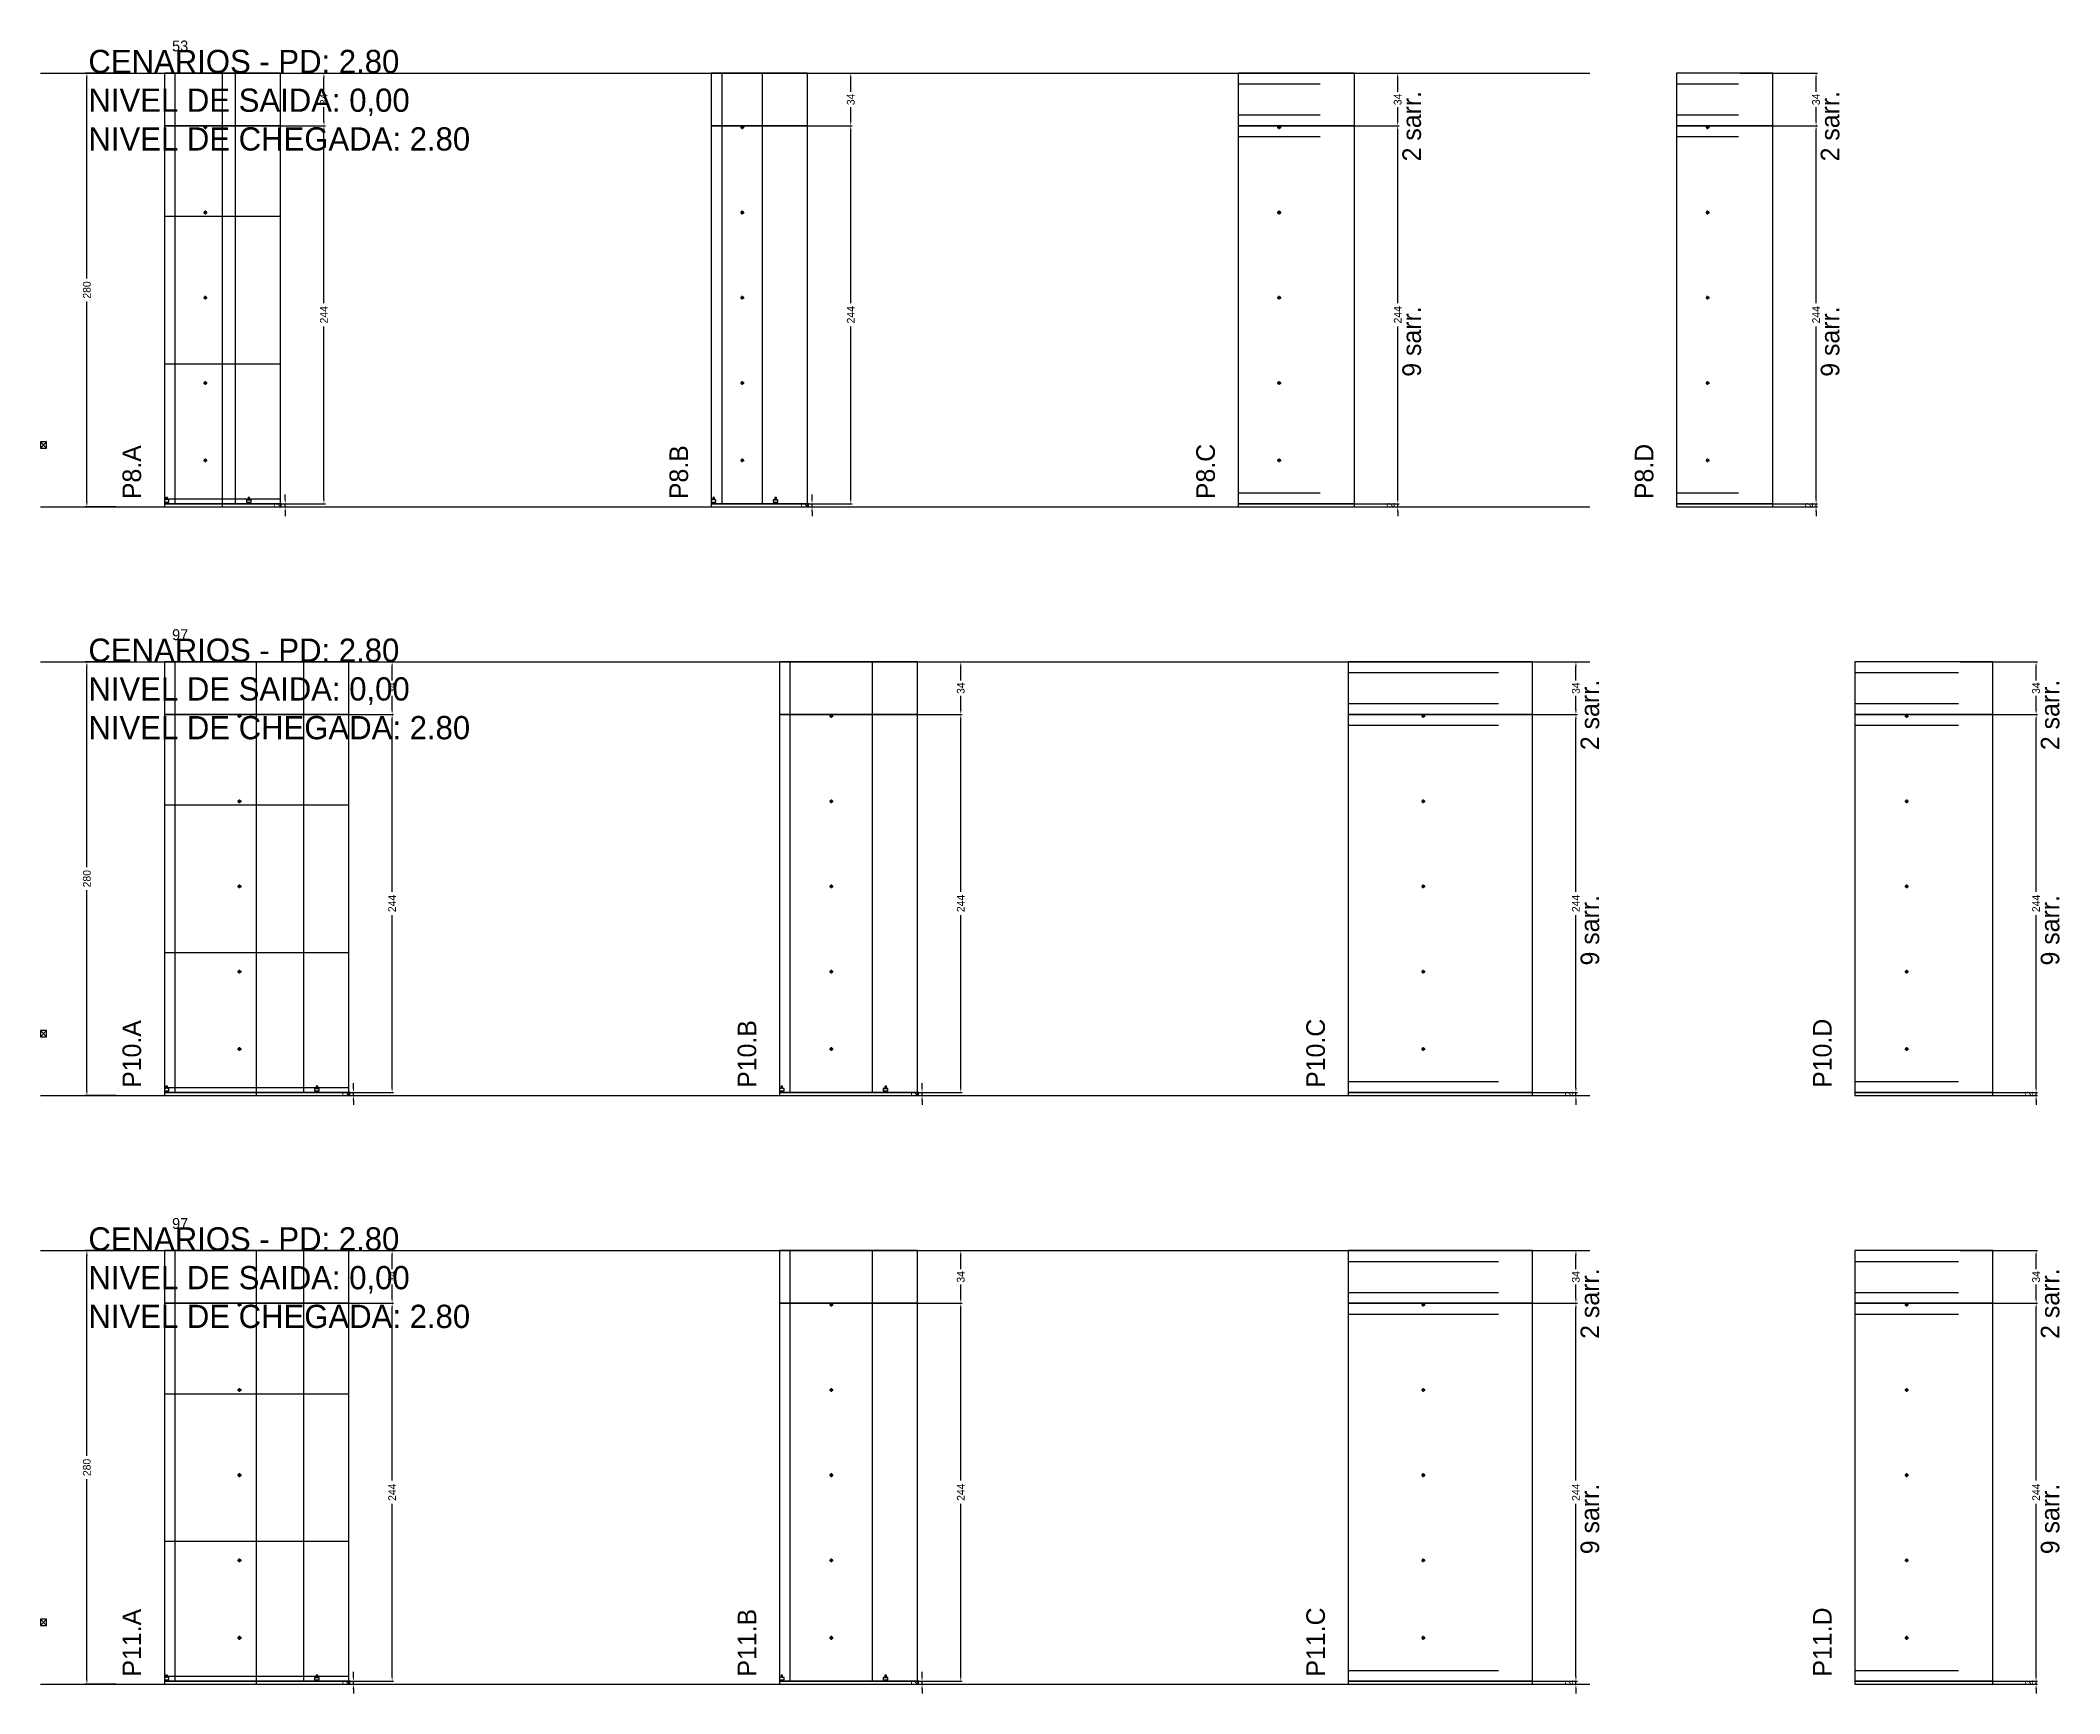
# Model space of a CAD drawing. Header units: centimetres. Extents: x -12000 to 4120, y -3806 to 2716.
# Drawn here: x -7000 to -5697, y -1526 to -459 of the extents above; entities that cross this region are included whole.
import ezdxf

# ---------------------------------------------------------------- set-up
doc = ezdxf.new("R2010")
doc.units = ezdxf.units.CM
doc.linetypes.add('DASHED', pattern=[2, -2])
for name, color, linetype in [('COTA', 241, 'Continuous'), ('COTAS FURACAO', 16, 'Continuous'), ('Madeira', 30, 'Continuous'), ('NOMENCLATURA', 7, 'Continuous'), ('Nível', 160, 'Continuous'), ('Painéis', 200, 'Continuous'), ('Perfil Metálico', 150, 'Continuous'), ('SARR_2.2x7', 40, 'Continuous'), ('SARRAFO DE PRESSAO', 200, 'Continuous'), ('texto', 7, 'Continuous')]:
    doc.layers.add(name, color=color, linetype=linetype)
doc.dimstyles.new('PAINEL-NOVA', dxfattribs={"dimtxt": 5, "dimasz": 3, "dimexe": 1, "dimexo": 1, "dimgap": 1, "dimtad": 1, "dimcen": 2.5, "dimazin": 3, "dimtfac": 1, "dimtmove": 0, "dimatfit": 3})

# ---------------------------------------------------------------- blocks, each defined once
blk = doc.blocks.new('_CLOSEDFILLED')
at = {"color": 0, "linetype": 'BYBLOCK'}
blk.add_solid([(-1, 0.16), (0, 0), (-1, -0.16)], dxfattribs=at)
blk = doc.blocks.new('*D27')
for p, q in [((-6951, -480), (-6971, -480)), ((-6970, -612.5), (-6970, -483)), ((-6970, -757), (-6970, -627.5)), ((-6951, -760), (-6971, -760))]:
    blk.add_line(p, q)
at = {"layer": 'Defpoints'}
for p in [(-6950, -480), (-6970, -760), (-6950, -760)]:
    blk.add_point(p, dxfattribs=at)
at = {"layer": 'COTA', "xscale": 3, "yscale": 3}
for p, rotation in [((-6970, -480), 90), ((-6970, -760), 270)]:
    blk.add_blockref('_CLOSEDFILLED', p, dxfattribs=dict(at, rotation=rotation))
at = {"layer": 'COTA', "insert": (-6970, -620), "char_height": 5, "attachment_point": 5, "rotation": 90}
blk.add_mtext('280', dxfattribs=at)
blk = doc.blocks.new('MULDURA')
at = {"layer": 'Paineis'}
for p, q in [((0, 0), (4, 4)), ((4, 0), (0, 4))]:
    blk.add_line(p, q, dxfattribs=at)
blk.add_lwpolyline([(0, 0), (4, 0), (4, 4), (0, 4)], close=True, dxfattribs=at)
blk = doc.blocks.new('*D29')
for p, q in [((-6866, -514), (-6816, -514)), ((-6817, -628.5), (-6817, -517)), ((-6817, -755), (-6817, -643.5)), ((-6866, -758), (-6816, -758))]:
    blk.add_line(p, q)
at = {"layer": 'Defpoints'}
for p in [(-6867, -514), (-6867, -758), (-6817, -758)]:
    blk.add_point(p, dxfattribs=at)
at = {"layer": 'COTA', "xscale": 3, "yscale": 3}
for p, rotation in [((-6817, -514), 90), ((-6817, -758), 270)]:
    blk.add_blockref('_CLOSEDFILLED', p, dxfattribs=dict(at, rotation=rotation))
at = {"layer": 'COTA', "insert": (-6817, -636), "char_height": 5, "attachment_point": 5, "rotation": 90}
blk.add_mtext('244', dxfattribs=at)
blk = doc.blocks.new('*D30')
for p, q in [((-6866, -480), (-6816, -480)), ((-6817, -492), (-6817, -483)), ((-6817, -511), (-6817, -502)), ((-6866, -514), (-6816, -514))]:
    blk.add_line(p, q)
at = {"layer": 'Defpoints'}
for p in [(-6867, -480), (-6867, -514), (-6817, -514)]:
    blk.add_point(p, dxfattribs=at)
at = {"layer": 'COTA', "xscale": 3, "yscale": 3}
for p, rotation in [((-6817, -480), 90), ((-6817, -514), 270)]:
    blk.add_blockref('_CLOSEDFILLED', p, dxfattribs=dict(at, rotation=rotation))
at = {"layer": 'COTA', "insert": (-6817, -497), "char_height": 5, "attachment_point": 5, "rotation": 90}
blk.add_mtext('34', dxfattribs=at)
blk = doc.blocks.new('SLIPTEE')
at = {"layer": 'Paineis'}
blk.add_lwpolyline([(0, 0), (3, 0), (3, 1.5), (2, 1.5), (2, 3), (1, 3), (1, 1.5), (0, 1.5)], close=True, dxfattribs=at)
blk = doc.blocks.new('SLIPTDD')
at = {"layer": 'Paineis'}
blk.add_line((0, 1.5), (3, 1.5), dxfattribs=at)
blk.add_lwpolyline([(0, 0), (3, 0), (3, 1.5), (2, 1.5), (2, 3), (1, 3), (1, 1.5), (0, 1.5)], close=True, dxfattribs=at)
blk = doc.blocks.new('furacao')
at = {"layer": 'COTAS FURACAO'}
for p, q in [((-1.2, 0), (1.2, 0)), ((0, -1.2), (0, 1.2))]:
    blk.add_line(p, q, dxfattribs=at)
blk.add_circle((0, 0), 0.8, dxfattribs=at)
blk = doc.blocks.new('*D32')
for p, q in [((-6526, -514), (-6476, -514)), ((-6477, -628.5), (-6477, -517)), ((-6477, -755), (-6477, -643.5)), ((-6526, -758), (-6476, -758))]:
    blk.add_line(p, q)
at = {"layer": 'Defpoints'}
for p in [(-6527, -514), (-6527, -758), (-6477, -758)]:
    blk.add_point(p, dxfattribs=at)
at = {"layer": 'COTA', "xscale": 3, "yscale": 3}
for p, rotation in [((-6477, -514), 90), ((-6477, -758), 270)]:
    blk.add_blockref('_CLOSEDFILLED', p, dxfattribs=dict(at, rotation=rotation))
at = {"layer": 'COTA', "insert": (-6477, -636), "char_height": 5, "attachment_point": 5, "rotation": 90}
blk.add_mtext('244', dxfattribs=at)
blk = doc.blocks.new('*D33')
for p, q in [((-6526, -480), (-6476, -480)), ((-6477, -492), (-6477, -483)), ((-6477, -511), (-6477, -502)), ((-6526, -514), (-6476, -514))]:
    blk.add_line(p, q)
at = {"layer": 'Defpoints'}
for p in [(-6527, -480), (-6527, -514), (-6477, -514)]:
    blk.add_point(p, dxfattribs=at)
at = {"layer": 'COTA', "xscale": 3, "yscale": 3}
for p, rotation in [((-6477, -480), 90), ((-6477, -514), 270)]:
    blk.add_blockref('_CLOSEDFILLED', p, dxfattribs=dict(at, rotation=rotation))
at = {"layer": 'COTA', "insert": (-6477, -497), "char_height": 5, "attachment_point": 5, "rotation": 90}
blk.add_mtext('34', dxfattribs=at)
blk = doc.blocks.new('*D35')
for p, q in [((-6173, -514), (-6123, -514)), ((-6124, -628.5), (-6124, -517)), ((-6124, -755), (-6124, -643.5)), ((-6173, -758), (-6123, -758))]:
    blk.add_line(p, q)
at = {"layer": 'Defpoints'}
for p in [(-6174, -514), (-6174, -758), (-6124, -758)]:
    blk.add_point(p, dxfattribs=at)
at = {"layer": 'COTA', "xscale": 3, "yscale": 3}
for p, rotation in [((-6124, -514), 90), ((-6124, -758), 270)]:
    blk.add_blockref('_CLOSEDFILLED', p, dxfattribs=dict(at, rotation=rotation))
at = {"layer": 'COTA', "insert": (-6124, -636), "char_height": 5, "attachment_point": 5, "rotation": 90}
blk.add_mtext('244', dxfattribs=at)
blk = doc.blocks.new('*D36')
for p, q in [((-6173, -480), (-6123, -480)), ((-6124, -492), (-6124, -483)), ((-6124, -511), (-6124, -502)), ((-6173, -514), (-6123, -514))]:
    blk.add_line(p, q)
at = {"layer": 'Defpoints'}
for p in [(-6174, -480), (-6174, -514), (-6124, -514)]:
    blk.add_point(p, dxfattribs=at)
at = {"layer": 'COTA', "xscale": 3, "yscale": 3}
for p, rotation in [((-6124, -480), 90), ((-6124, -514), 270)]:
    blk.add_blockref('_CLOSEDFILLED', p, dxfattribs=dict(at, rotation=rotation))
at = {"layer": 'COTA', "insert": (-6124, -497), "char_height": 5, "attachment_point": 5, "rotation": 90}
blk.add_mtext('34', dxfattribs=at)
blk = doc.blocks.new('*D38')
for p, q in [((-5903, -514), (-5853, -514)), ((-5854, -628.5), (-5854, -517)), ((-5854, -755), (-5854, -643.5)), ((-5903, -758), (-5853, -758))]:
    blk.add_line(p, q)
at = {"layer": 'Defpoints'}
for p in [(-5904, -514), (-5904, -758), (-5854, -758)]:
    blk.add_point(p, dxfattribs=at)
at = {"layer": 'COTA', "xscale": 3, "yscale": 3}
for p, rotation in [((-5854, -514), 90), ((-5854, -758), 270)]:
    blk.add_blockref('_CLOSEDFILLED', p, dxfattribs=dict(at, rotation=rotation))
at = {"layer": 'COTA', "insert": (-5854, -636), "char_height": 5, "attachment_point": 5, "rotation": 90}
blk.add_mtext('244', dxfattribs=at)
blk = doc.blocks.new('*D39')
for p, q in [((-5903, -480), (-5853, -480)), ((-5854, -492), (-5854, -483)), ((-5854, -511), (-5854, -502)), ((-5903, -514), (-5853, -514))]:
    blk.add_line(p, q)
at = {"layer": 'Defpoints'}
for p in [(-5904, -480), (-5904, -514), (-5854, -514)]:
    blk.add_point(p, dxfattribs=at)
at = {"layer": 'COTA', "xscale": 3, "yscale": 3}
for p, rotation in [((-5854, -480), 90), ((-5854, -514), 270)]:
    blk.add_blockref('_CLOSEDFILLED', p, dxfattribs=dict(at, rotation=rotation))
at = {"layer": 'COTA', "insert": (-5854, -497), "char_height": 5, "attachment_point": 5, "rotation": 90}
blk.add_mtext('34', dxfattribs=at)
blk = doc.blocks.new('*D53')
for p, q in [((-6951, -860), (-6971, -860)), ((-6970, -992.5), (-6970, -863)), ((-6970, -1137), (-6970, -1007.5)), ((-6951, -1140), (-6971, -1140))]:
    blk.add_line(p, q)
at = {"layer": 'Defpoints'}
for p in [(-6950, -860), (-6970, -1140), (-6950, -1140)]:
    blk.add_point(p, dxfattribs=at)
at = {"layer": 'COTA', "xscale": 3, "yscale": 3}
for p, rotation in [((-6970, -860), 90), ((-6970, -1140), 270)]:
    blk.add_blockref('_CLOSEDFILLED', p, dxfattribs=dict(at, rotation=rotation))
at = {"layer": 'COTA', "insert": (-6970, -1000), "char_height": 5, "attachment_point": 5, "rotation": 90}
blk.add_mtext('280', dxfattribs=at)
blk = doc.blocks.new('*D55')
for p, q in [((-6822, -894), (-6772, -894)), ((-6773, -1008.5), (-6773, -897)), ((-6773, -1135), (-6773, -1023.5)), ((-6822, -1138), (-6772, -1138))]:
    blk.add_line(p, q)
at = {"layer": 'Defpoints'}
for p in [(-6823, -894), (-6823, -1138), (-6773, -1138)]:
    blk.add_point(p, dxfattribs=at)
at = {"layer": 'COTA', "xscale": 3, "yscale": 3}
for p, rotation in [((-6773, -894), 90), ((-6773, -1138), 270)]:
    blk.add_blockref('_CLOSEDFILLED', p, dxfattribs=dict(at, rotation=rotation))
at = {"layer": 'COTA', "insert": (-6773, -1016), "char_height": 5, "attachment_point": 5, "rotation": 90}
blk.add_mtext('244', dxfattribs=at)
blk = doc.blocks.new('*D56')
for p, q in [((-6822, -860), (-6772, -860)), ((-6773, -872), (-6773, -863)), ((-6773, -891), (-6773, -882)), ((-6822, -894), (-6772, -894))]:
    blk.add_line(p, q)
at = {"layer": 'Defpoints'}
for p in [(-6823, -860), (-6823, -894), (-6773, -894)]:
    blk.add_point(p, dxfattribs=at)
at = {"layer": 'COTA', "xscale": 3, "yscale": 3}
for p, rotation in [((-6773, -860), 90), ((-6773, -894), 270)]:
    blk.add_blockref('_CLOSEDFILLED', p, dxfattribs=dict(at, rotation=rotation))
at = {"layer": 'COTA', "insert": (-6773, -877), "char_height": 5, "attachment_point": 5, "rotation": 90}
blk.add_mtext('34', dxfattribs=at)
blk = doc.blocks.new('*D58')
for p, q in [((-6455, -894), (-6405, -894)), ((-6406, -1008.5), (-6406, -897)), ((-6406, -1135), (-6406, -1023.5)), ((-6455, -1138), (-6405, -1138))]:
    blk.add_line(p, q)
at = {"layer": 'Defpoints'}
for p in [(-6456, -894), (-6456, -1138), (-6406, -1138)]:
    blk.add_point(p, dxfattribs=at)
at = {"layer": 'COTA', "xscale": 3, "yscale": 3}
for p, rotation in [((-6406, -894), 90), ((-6406, -1138), 270)]:
    blk.add_blockref('_CLOSEDFILLED', p, dxfattribs=dict(at, rotation=rotation))
at = {"layer": 'COTA', "insert": (-6406, -1016), "char_height": 5, "attachment_point": 5, "rotation": 90}
blk.add_mtext('244', dxfattribs=at)
blk = doc.blocks.new('*D59')
for p, q in [((-6455, -860), (-6405, -860)), ((-6406, -872), (-6406, -863)), ((-6406, -891), (-6406, -882)), ((-6455, -894), (-6405, -894))]:
    blk.add_line(p, q)
at = {"layer": 'Defpoints'}
for p in [(-6456, -860), (-6456, -894), (-6406, -894)]:
    blk.add_point(p, dxfattribs=at)
at = {"layer": 'COTA', "xscale": 3, "yscale": 3}
for p, rotation in [((-6406, -860), 90), ((-6406, -894), 270)]:
    blk.add_blockref('_CLOSEDFILLED', p, dxfattribs=dict(at, rotation=rotation))
at = {"layer": 'COTA', "insert": (-6406, -877), "char_height": 5, "attachment_point": 5, "rotation": 90}
blk.add_mtext('34', dxfattribs=at)
blk = doc.blocks.new('*D61')
for p, q in [((-6058, -894), (-6008, -894)), ((-6009, -1008.5), (-6009, -897)), ((-6009, -1135), (-6009, -1023.5)), ((-6058, -1138), (-6008, -1138))]:
    blk.add_line(p, q)
at = {"layer": 'Defpoints'}
for p in [(-6059, -894), (-6059, -1138), (-6009, -1138)]:
    blk.add_point(p, dxfattribs=at)
at = {"layer": 'COTA', "xscale": 3, "yscale": 3}
for p, rotation in [((-6009, -894), 90), ((-6009, -1138), 270)]:
    blk.add_blockref('_CLOSEDFILLED', p, dxfattribs=dict(at, rotation=rotation))
at = {"layer": 'COTA', "insert": (-6009, -1016), "char_height": 5, "attachment_point": 5, "rotation": 90}
blk.add_mtext('244', dxfattribs=at)
blk = doc.blocks.new('*D62')
for p, q in [((-6058, -860), (-6008, -860)), ((-6009, -872), (-6009, -863)), ((-6009, -891), (-6009, -882)), ((-6058, -894), (-6008, -894))]:
    blk.add_line(p, q)
at = {"layer": 'Defpoints'}
for p in [(-6059, -860), (-6059, -894), (-6009, -894)]:
    blk.add_point(p, dxfattribs=at)
at = {"layer": 'COTA', "xscale": 3, "yscale": 3}
for p, rotation in [((-6009, -860), 90), ((-6009, -894), 270)]:
    blk.add_blockref('_CLOSEDFILLED', p, dxfattribs=dict(at, rotation=rotation))
at = {"layer": 'COTA', "insert": (-6009, -877), "char_height": 5, "attachment_point": 5, "rotation": 90}
blk.add_mtext('34', dxfattribs=at)
blk = doc.blocks.new('*D64')
for p, q in [((-5761, -894), (-5711, -894)), ((-5712, -1008.5), (-5712, -897)), ((-5712, -1135), (-5712, -1023.5)), ((-5761, -1138), (-5711, -1138))]:
    blk.add_line(p, q)
at = {"layer": 'Defpoints'}
for p in [(-5762, -894), (-5762, -1138), (-5712, -1138)]:
    blk.add_point(p, dxfattribs=at)
at = {"layer": 'COTA', "xscale": 3, "yscale": 3}
for p, rotation in [((-5712, -894), 90), ((-5712, -1138), 270)]:
    blk.add_blockref('_CLOSEDFILLED', p, dxfattribs=dict(at, rotation=rotation))
at = {"layer": 'COTA', "insert": (-5712, -1016), "char_height": 5, "attachment_point": 5, "rotation": 90}
blk.add_mtext('244', dxfattribs=at)
blk = doc.blocks.new('*D65')
for p, q in [((-5761, -860), (-5711, -860)), ((-5712, -872), (-5712, -863)), ((-5712, -891), (-5712, -882)), ((-5761, -894), (-5711, -894))]:
    blk.add_line(p, q)
at = {"layer": 'Defpoints'}
for p in [(-5762, -860), (-5762, -894), (-5712, -894)]:
    blk.add_point(p, dxfattribs=at)
at = {"layer": 'COTA', "xscale": 3, "yscale": 3}
for p, rotation in [((-5712, -860), 90), ((-5712, -894), 270)]:
    blk.add_blockref('_CLOSEDFILLED', p, dxfattribs=dict(at, rotation=rotation))
at = {"layer": 'COTA', "insert": (-5712, -877), "char_height": 5, "attachment_point": 5, "rotation": 90}
blk.add_mtext('34', dxfattribs=at)
blk = doc.blocks.new('*D79')
for p, q in [((-6951, -1240), (-6971, -1240)), ((-6970, -1372.5), (-6970, -1243)), ((-6970, -1517), (-6970, -1387.5)), ((-6951, -1520), (-6971, -1520))]:
    blk.add_line(p, q)
at = {"layer": 'Defpoints'}
for p in [(-6950, -1240), (-6970, -1520), (-6950, -1520)]:
    blk.add_point(p, dxfattribs=at)
at = {"layer": 'COTA', "xscale": 3, "yscale": 3}
for p, rotation in [((-6970, -1240), 90), ((-6970, -1520), 270)]:
    blk.add_blockref('_CLOSEDFILLED', p, dxfattribs=dict(at, rotation=rotation))
at = {"layer": 'COTA', "insert": (-6970, -1380), "char_height": 5, "attachment_point": 5, "rotation": 90}
blk.add_mtext('280', dxfattribs=at)
blk = doc.blocks.new('*D81')
for p, q in [((-6822, -1274), (-6772, -1274)), ((-6773, -1388.5), (-6773, -1277)), ((-6773, -1515), (-6773, -1403.5)), ((-6822, -1518), (-6772, -1518))]:
    blk.add_line(p, q)
at = {"layer": 'Defpoints'}
for p in [(-6823, -1274), (-6823, -1518), (-6773, -1518)]:
    blk.add_point(p, dxfattribs=at)
at = {"layer": 'COTA', "xscale": 3, "yscale": 3}
for p, rotation in [((-6773, -1274), 90), ((-6773, -1518), 270)]:
    blk.add_blockref('_CLOSEDFILLED', p, dxfattribs=dict(at, rotation=rotation))
at = {"layer": 'COTA', "insert": (-6773, -1396), "char_height": 5, "attachment_point": 5, "rotation": 90}
blk.add_mtext('244', dxfattribs=at)
blk = doc.blocks.new('*D82')
for p, q in [((-6822, -1240), (-6772, -1240)), ((-6773, -1252), (-6773, -1243)), ((-6773, -1271), (-6773, -1262)), ((-6822, -1274), (-6772, -1274))]:
    blk.add_line(p, q)
at = {"layer": 'Defpoints'}
for p in [(-6823, -1240), (-6823, -1274), (-6773, -1274)]:
    blk.add_point(p, dxfattribs=at)
at = {"layer": 'COTA', "xscale": 3, "yscale": 3}
for p, rotation in [((-6773, -1240), 90), ((-6773, -1274), 270)]:
    blk.add_blockref('_CLOSEDFILLED', p, dxfattribs=dict(at, rotation=rotation))
at = {"layer": 'COTA', "insert": (-6773, -1257), "char_height": 5, "attachment_point": 5, "rotation": 90}
blk.add_mtext('34', dxfattribs=at)
blk = doc.blocks.new('*D84')
for p, q in [((-6455, -1274), (-6405, -1274)), ((-6406, -1388.5), (-6406, -1277)), ((-6406, -1515), (-6406, -1403.5)), ((-6455, -1518), (-6405, -1518))]:
    blk.add_line(p, q)
at = {"layer": 'Defpoints'}
for p in [(-6456, -1274), (-6456, -1518), (-6406, -1518)]:
    blk.add_point(p, dxfattribs=at)
at = {"layer": 'COTA', "xscale": 3, "yscale": 3}
for p, rotation in [((-6406, -1274), 90), ((-6406, -1518), 270)]:
    blk.add_blockref('_CLOSEDFILLED', p, dxfattribs=dict(at, rotation=rotation))
at = {"layer": 'COTA', "insert": (-6406, -1396), "char_height": 5, "attachment_point": 5, "rotation": 90}
blk.add_mtext('244', dxfattribs=at)
blk = doc.blocks.new('*D85')
for p, q in [((-6455, -1240), (-6405, -1240)), ((-6406, -1252), (-6406, -1243)), ((-6406, -1271), (-6406, -1262)), ((-6455, -1274), (-6405, -1274))]:
    blk.add_line(p, q)
at = {"layer": 'Defpoints'}
for p in [(-6456, -1240), (-6456, -1274), (-6406, -1274)]:
    blk.add_point(p, dxfattribs=at)
at = {"layer": 'COTA', "xscale": 3, "yscale": 3}
for p, rotation in [((-6406, -1240), 90), ((-6406, -1274), 270)]:
    blk.add_blockref('_CLOSEDFILLED', p, dxfattribs=dict(at, rotation=rotation))
at = {"layer": 'COTA', "insert": (-6406, -1257), "char_height": 5, "attachment_point": 5, "rotation": 90}
blk.add_mtext('34', dxfattribs=at)
blk = doc.blocks.new('*D87')
for p, q in [((-6058, -1274), (-6008, -1274)), ((-6009, -1388.5), (-6009, -1277)), ((-6009, -1515), (-6009, -1403.5)), ((-6058, -1518), (-6008, -1518))]:
    blk.add_line(p, q)
at = {"layer": 'Defpoints'}
for p in [(-6059, -1274), (-6059, -1518), (-6009, -1518)]:
    blk.add_point(p, dxfattribs=at)
at = {"layer": 'COTA', "xscale": 3, "yscale": 3}
for p, rotation in [((-6009, -1274), 90), ((-6009, -1518), 270)]:
    blk.add_blockref('_CLOSEDFILLED', p, dxfattribs=dict(at, rotation=rotation))
at = {"layer": 'COTA', "insert": (-6009, -1396), "char_height": 5, "attachment_point": 5, "rotation": 90}
blk.add_mtext('244', dxfattribs=at)
blk = doc.blocks.new('*D88')
for p, q in [((-6058, -1240), (-6008, -1240)), ((-6009, -1252), (-6009, -1243)), ((-6009, -1271), (-6009, -1262)), ((-6058, -1274), (-6008, -1274))]:
    blk.add_line(p, q)
at = {"layer": 'Defpoints'}
for p in [(-6059, -1240), (-6059, -1274), (-6009, -1274)]:
    blk.add_point(p, dxfattribs=at)
at = {"layer": 'COTA', "xscale": 3, "yscale": 3}
for p, rotation in [((-6009, -1240), 90), ((-6009, -1274), 270)]:
    blk.add_blockref('_CLOSEDFILLED', p, dxfattribs=dict(at, rotation=rotation))
at = {"layer": 'COTA', "insert": (-6009, -1257), "char_height": 5, "attachment_point": 5, "rotation": 90}
blk.add_mtext('34', dxfattribs=at)
blk = doc.blocks.new('*D90')
for p, q in [((-5761, -1274), (-5711, -1274)), ((-5712, -1388.5), (-5712, -1277)), ((-5712, -1515), (-5712, -1403.5)), ((-5761, -1518), (-5711, -1518))]:
    blk.add_line(p, q)
at = {"layer": 'Defpoints'}
for p in [(-5762, -1274), (-5762, -1518), (-5712, -1518)]:
    blk.add_point(p, dxfattribs=at)
at = {"layer": 'COTA', "xscale": 3, "yscale": 3}
for p, rotation in [((-5712, -1274), 90), ((-5712, -1518), 270)]:
    blk.add_blockref('_CLOSEDFILLED', p, dxfattribs=dict(at, rotation=rotation))
at = {"layer": 'COTA', "insert": (-5712, -1396), "char_height": 5, "attachment_point": 5, "rotation": 90}
blk.add_mtext('244', dxfattribs=at)
blk = doc.blocks.new('*D91')
for p, q in [((-5761, -1240), (-5711, -1240)), ((-5712, -1252), (-5712, -1243)), ((-5712, -1271), (-5712, -1262)), ((-5761, -1274), (-5711, -1274))]:
    blk.add_line(p, q)
at = {"layer": 'Defpoints'}
for p in [(-5762, -1240), (-5762, -1274), (-5712, -1274)]:
    blk.add_point(p, dxfattribs=at)
at = {"layer": 'COTA', "xscale": 3, "yscale": 3}
for p, rotation in [((-5712, -1240), 90), ((-5712, -1274), 270)]:
    blk.add_blockref('_CLOSEDFILLED', p, dxfattribs=dict(at, rotation=rotation))
at = {"layer": 'COTA', "insert": (-5712, -1257), "char_height": 5, "attachment_point": 5, "rotation": 90}
blk.add_mtext('34', dxfattribs=at)

msp = doc.modelspace()

# ---------------------------------------------------------------- linework, layer by layer
at = {"layer": 'Madeira'}
for points in [[(-6920, -572.4), (-6845, -572.4)], [(-6920, -667.6), (-6845, -667.6)], [(-6920, -952.4), (-6801, -952.4)], [(-6920, -1047.6), (-6801, -1047.6)], [(-6920, -1332.4), (-6801, -1332.4)], [(-6920, -1427.6), (-6801, -1427.6)]]:
    msp.add_lwpolyline(points, dxfattribs=at)
at = {"layer": 'Nível', "linetype": 'DASHED'}
for points in [[(-7000, -480), (-6000, -480)], [(-7000, -760), (-6000, -760)], [(-7000, -860), (-6000, -860)], [(-7000, -1140), (-6000, -1140)], [(-7000, -1240), (-6000, -1240)], [(-7000, -1520), (-6000, -1520)]]:
    msp.add_lwpolyline(points, dxfattribs=at)
at = {"layer": 'Painéis'}
for points in [[(-6920, -514), (-6845, -514), (-6845, -480), (-6920, -480)], [(-6920, -760), (-6845, -760), (-6845, -480), (-6920, -480)], [(-6567, -514), (-6505, -514), (-6505, -480), (-6567, -480)], [(-6227, -514), (-6152, -514), (-6152, -480), (-6227, -480)], [(-5944, -514), (-5882, -514), (-5882, -480), (-5944, -480)], [(-6920, -758), (-6845, -758), (-6845, -514), (-6920, -514)], [(-6567, -758), (-6505, -758), (-6505, -514), (-6567, -514)], [(-6227, -758), (-6152, -758), (-6152, -514), (-6227, -514)], [(-5944, -758), (-5882, -758), (-5882, -514), (-5944, -514)], [(-6920, -760), (-6845, -760), (-6845, -758), (-6920, -758)], [(-6567, -760), (-6505, -760), (-6505, -758), (-6567, -758)], [(-6227, -760), (-6152, -760), (-6152, -758), (-6227, -758)], [(-5944, -760), (-5882, -760), (-5882, -758), (-5944, -758)], [(-6920, -894), (-6801, -894), (-6801, -860), (-6920, -860)], [(-6920, -1140), (-6801, -1140), (-6801, -860), (-6920, -860)], [(-6523, -894), (-6434, -894), (-6434, -860), (-6523, -860)], [(-6156, -894), (-6037, -894), (-6037, -860), (-6156, -860)], [(-5829, -894), (-5740, -894), (-5740, -860), (-5829, -860)], [(-6920, -1138), (-6801, -1138), (-6801, -894), (-6920, -894)], [(-6523, -1138), (-6434, -1138), (-6434, -894), (-6523, -894)], [(-6156, -1138), (-6037, -1138), (-6037, -894), (-6156, -894)], [(-5829, -1138), (-5740, -1138), (-5740, -894), (-5829, -894)], [(-6920, -1140), (-6801, -1140), (-6801, -1138), (-6920, -1138)], [(-6523, -1140), (-6434, -1140), (-6434, -1138), (-6523, -1138)], [(-6156, -1140), (-6037, -1140), (-6037, -1138), (-6156, -1138)], [(-5829, -1140), (-5740, -1140), (-5740, -1138), (-5829, -1138)], [(-6920, -1274), (-6801, -1274), (-6801, -1240), (-6920, -1240)], [(-6920, -1520), (-6801, -1520), (-6801, -1240), (-6920, -1240)], [(-6523, -1274), (-6434, -1274), (-6434, -1240), (-6523, -1240)], [(-6156, -1274), (-6037, -1274), (-6037, -1240), (-6156, -1240)], [(-5829, -1274), (-5740, -1274), (-5740, -1240), (-5829, -1240)], [(-6920, -1518), (-6801, -1518), (-6801, -1274), (-6920, -1274)], [(-6523, -1518), (-6434, -1518), (-6434, -1274), (-6523, -1274)], [(-6156, -1518), (-6037, -1518), (-6037, -1274), (-6156, -1274)], [(-5829, -1518), (-5740, -1518), (-5740, -1274), (-5829, -1274)], [(-6920, -1520), (-6801, -1520), (-6801, -1518), (-6920, -1518)], [(-6523, -1520), (-6434, -1520), (-6434, -1518), (-6523, -1518)], [(-6156, -1520), (-6037, -1520), (-6037, -1518), (-6156, -1518)], [(-5829, -1520), (-5740, -1520), (-5740, -1518), (-5829, -1518)]]:
    msp.add_lwpolyline(points, close=True, dxfattribs=at)
at = {"layer": 'Perfil Metálico'}
for p, q in [((-6882.5, -760), (-6882.5, -480)), ((-6860.5, -1140), (-6860.5, -860)), ((-6860.5, -1520), (-6860.5, -1240))]:
    msp.add_line(p, q, dxfattribs=at)
at = {"layer": 'SARR_2.2x7'}
for points in [[(-6913, -514), (-6913, -480)], [(-6874, -514), (-6874, -480)], [(-6560, -514), (-6560, -480)], [(-6534, -514), (-6534, -480)], [(-6227, -487), (-6174, -487)], [(-5944, -487), (-5904, -487)], [(-6227, -507), (-6174, -507)], [(-5944, -507), (-5904, -507)], [(-6227, -521), (-6174, -521)], [(-5944, -521), (-5904, -521)], [(-6227, -751), (-6174, -751)], [(-5944, -751), (-5904, -751)], [(-6913, -894), (-6913, -860)], [(-6830, -894), (-6830, -860)], [(-6516, -894), (-6516, -860)], [(-6463, -894), (-6463, -860)], [(-6156, -867), (-6059, -867)], [(-5829, -867), (-5762, -867)], [(-6156, -887), (-6059, -887)], [(-5829, -887), (-5762, -887)], [(-6156, -901), (-6059, -901)], [(-5829, -901), (-5762, -901)], [(-6156, -1131), (-6059, -1131)], [(-5829, -1131), (-5762, -1131)], [(-6913, -1274), (-6913, -1240)], [(-6830, -1274), (-6830, -1240)], [(-6516, -1274), (-6516, -1240)], [(-6463, -1274), (-6463, -1240)], [(-6156, -1247), (-6059, -1247)], [(-5829, -1247), (-5762, -1247)], [(-6156, -1267), (-6059, -1267)], [(-5829, -1267), (-5762, -1267)], [(-6156, -1281), (-6059, -1281)], [(-5829, -1281), (-5762, -1281)], [(-6156, -1511), (-6059, -1511)], [(-5829, -1511), (-5762, -1511)]]:
    msp.add_lwpolyline(points, dxfattribs=at)
at = {"layer": 'SARR_2.2x7', "linetype": 'DASHED'}
for points in [[(-6913, -758), (-6913, -514)], [(-6874, -758), (-6874, -514)], [(-6560, -758), (-6560, -514)], [(-6534, -758), (-6534, -514)], [(-6913, -1138), (-6913, -894)], [(-6830, -1138), (-6830, -894)], [(-6516, -1138), (-6516, -894)], [(-6463, -1138), (-6463, -894)], [(-6913, -1518), (-6913, -1274)], [(-6830, -1518), (-6830, -1274)], [(-6516, -1518), (-6516, -1274)], [(-6463, -1518), (-6463, -1274)]]:
    msp.add_lwpolyline(points, dxfattribs=at)
at = {"layer": 'SARRAFO DE PRESSAO'}
for points in [[(-6920, -760), (-6845, -760), (-6845, -755), (-6920, -755)], [(-6920, -1140), (-6801, -1140), (-6801, -1135), (-6920, -1135)], [(-6920, -1520), (-6801, -1520), (-6801, -1515), (-6920, -1515)]]:
    msp.add_lwpolyline(points, close=True, dxfattribs=at)

# ---------------------------------------------------------------- block references
at = {"layer": 'COTA'}
for name, p in [('furacao', (-6893.5, -515)), ('furacao', (-6547, -515)), ('furacao', (-6200.5, -515)), ('furacao', (-5924, -515)), ('furacao', (-6893.5, -570)), ('furacao', (-6547, -570)), ('furacao', (-6200.5, -570)), ('furacao', (-5924, -570)), ('furacao', (-6893.5, -625)), ('furacao', (-6547, -625)), ('furacao', (-6200.5, -625)), ('furacao', (-5924, -625)), ('furacao', (-6893.5, -680)), ('furacao', (-6547, -680)), ('furacao', (-6200.5, -680)), ('furacao', (-5924, -680)), ('MULDURA', (-7000, -722)), ('furacao', (-6893.5, -730)), ('furacao', (-6547, -730)), ('furacao', (-6200.5, -730)), ('furacao', (-5924, -730)), ('SLIPTEE', (-6920, -757)), ('SLIPTDD', (-6867, -757)), ('SLIPTEE', (-6567, -757)), ('SLIPTDD', (-6527, -757)), ('furacao', (-6871.5, -895)), ('furacao', (-6489.5, -895)), ('furacao', (-6107.5, -895)), ('furacao', (-5795.5, -895)), ('furacao', (-6871.5, -950)), ('furacao', (-6489.5, -950)), ('furacao', (-6107.5, -950)), ('furacao', (-5795.5, -950)), ('furacao', (-6871.5, -1005)), ('furacao', (-6489.5, -1005)), ('furacao', (-6107.5, -1005)), ('furacao', (-5795.5, -1005)), ('furacao', (-6871.5, -1060)), ('furacao', (-6489.5, -1060)), ('furacao', (-6107.5, -1060)), ('furacao', (-5795.5, -1060)), ('MULDURA', (-7000, -1102)), ('furacao', (-6871.5, -1110)), ('furacao', (-6489.5, -1110)), ('furacao', (-6107.5, -1110)), ('furacao', (-5795.5, -1110)), ('SLIPTEE', (-6920, -1137)), ('SLIPTDD', (-6823, -1137)), ('SLIPTEE', (-6523, -1137)), ('SLIPTDD', (-6456, -1137)), ('furacao', (-6871.5, -1275)), ('furacao', (-6489.5, -1275)), ('furacao', (-6107.5, -1275)), ('furacao', (-5795.5, -1275)), ('furacao', (-6871.5, -1330)), ('furacao', (-6489.5, -1330)), ('furacao', (-6107.5, -1330)), ('furacao', (-5795.5, -1330)), ('furacao', (-6871.5, -1385)), ('furacao', (-6489.5, -1385)), ('furacao', (-6107.5, -1385)), ('furacao', (-5795.5, -1385)), ('furacao', (-6871.5, -1440)), ('furacao', (-6489.5, -1440)), ('furacao', (-6107.5, -1440)), ('furacao', (-5795.5, -1440)), ('MULDURA', (-7000, -1482)), ('furacao', (-6871.5, -1490)), ('furacao', (-6489.5, -1490)), ('furacao', (-6107.5, -1490)), ('furacao', (-5795.5, -1490)), ('SLIPTEE', (-6920, -1517)), ('SLIPTDD', (-6823, -1517)), ('SLIPTEE', (-6523, -1517)), ('SLIPTDD', (-6456, -1517))]:
    msp.add_blockref(name, p, dxfattribs=at)

# ---------------------------------------------------------------- texts
at = {"layer": 'NOMENCLATURA'}
for s, p in [('CENARIOS - PD: 2.80', (-6969, -480)), ('NIVEL DE SAIDA: 0,00', (-6969, -505)), ('NIVEL DE CHEGADA: 2.80', (-6969, -530)), ('CENARIOS - PD: 2.80', (-6969, -860)), ('NIVEL DE SAIDA: 0,00', (-6969, -885)), ('NIVEL DE CHEGADA: 2.80', (-6969, -910)), ('CENARIOS - PD: 2.80', (-6969, -1240)), ('NIVEL DE SAIDA: 0,00', (-6969, -1265)), ('NIVEL DE CHEGADA: 2.80', (-6969, -1290))]:
    msp.add_text(s, height=15, dxfattribs=at).set_placement(p)
for s, p in [('2 sarr.', (-6109, -537)), ('2 sarr.', (-5839, -537)), ('9 sarr.', (-6109, -676)), ('9 sarr.', (-5839, -676)), ('P8.A', (-6935, -755)), ('P8.B', (-6582, -755)), ('P8.C', (-6242, -755)), ('P8.D', (-5959, -755)), ('2 sarr.', (-5994, -917)), ('2 sarr.', (-5697, -917)), ('9 sarr.', (-5994, -1056)), ('9 sarr.', (-5697, -1056)), ('P10.A', (-6935, -1135)), ('P10.B', (-6538, -1135)), ('P10.C', (-6171, -1135)), ('P10.D', (-5844, -1135)), ('2 sarr.', (-5994, -1297)), ('2 sarr.', (-5697, -1297)), ('9 sarr.', (-5994, -1436)), ('9 sarr.', (-5697, -1436)), ('P11.A', (-6935, -1515)), ('P11.B', (-6538, -1515)), ('P11.C', (-6171, -1515)), ('P11.D', (-5844, -1515))]:
    msp.add_text(s, height=12, rotation=90, dxfattribs=at).set_placement(p)
at = {"layer": 'texto'}
for s, p in [('53', (-6915, -466)), ('97', (-6915, -846)), ('97', (-6915, -1226))]:
    msp.add_text(s, height=7, dxfattribs=at).set_placement(p)

# ---------------------------------------------------------------- dimensions: what is measured, and where the dimension line sits
at = {"layer": 'COTA'}
for base, p1, p2, picture, middle in [((-6970, -760), (-6950, -760), (-6950, -480), '*D27', (-6970, -620)), ((-6817, -514), (-6867, -514), (-6867, -480), '*D30', (-6817, -497)), ((-6477, -514), (-6527, -514), (-6527, -480), '*D33', (-6477, -497)), ((-6124, -514), (-6174, -514), (-6174, -480), '*D36', (-6124, -497)), ((-5854, -514), (-5904, -514), (-5904, -480), '*D39', (-5854, -497)), ((-6817, -758), (-6867, -758), (-6867, -514), '*D29', (-6817, -636)), ((-6477, -758), (-6527, -758), (-6527, -514), '*D32', (-6477, -636)), ((-6124, -758), (-6174, -758), (-6174, -514), '*D35', (-6124, -636)), ((-5854, -758), (-5904, -758), (-5904, -514), '*D38', (-5854, -636)), ((-6970, -1140), (-6950, -1140), (-6950, -860), '*D53', (-6970, -1000)), ((-6773, -894), (-6823, -894), (-6823, -860), '*D56', (-6773, -877)), ((-6406, -894), (-6456, -894), (-6456, -860), '*D59', (-6406, -877)), ((-6009, -894), (-6059, -894), (-6059, -860), '*D62', (-6009, -877)), ((-5712, -894), (-5762, -894), (-5762, -860), '*D65', (-5712, -877)), ((-6773, -1138), (-6823, -1138), (-6823, -894), '*D55', (-6773, -1016)), ((-6406, -1138), (-6456, -1138), (-6456, -894), '*D58', (-6406, -1016)), ((-6009, -1138), (-6059, -1138), (-6059, -894), '*D61', (-6009, -1016)), ((-5712, -1138), (-5762, -1138), (-5762, -894), '*D64', (-5712, -1016)), ((-6970, -1520), (-6950, -1520), (-6950, -1240), '*D79', (-6970, -1380)), ((-6773, -1274), (-6823, -1274), (-6823, -1240), '*D82', (-6773, -1257)), ((-6406, -1274), (-6456, -1274), (-6456, -1240), '*D85', (-6406, -1257)), ((-6009, -1274), (-6059, -1274), (-6059, -1240), '*D88', (-6009, -1257)), ((-5712, -1274), (-5762, -1274), (-5762, -1240), '*D91', (-5712, -1257)), ((-6773, -1518), (-6823, -1518), (-6823, -1274), '*D81', (-6773, -1396)), ((-6406, -1518), (-6456, -1518), (-6456, -1274), '*D84', (-6406, -1396)), ((-6009, -1518), (-6059, -1518), (-6059, -1274), '*D87', (-6009, -1396)), ((-5712, -1518), (-5762, -1518), (-5762, -1274), '*D90', (-5712, -1396))]:
    dim = msp.add_linear_dim(base=base, p1=p1, p2=p2, angle=90, dimstyle='PAINEL-NOVA', dxfattribs=at)
    dim.commit()
    dim.dimension.update_dxf_attribs({"geometry": picture, "text_midpoint": middle})
for base, p1, p2 in [((-6842, -760), (-6867, -760), (-6867, -758)), ((-6502, -760), (-6527, -760), (-6527, -758)), ((-6124, -760), (-6174, -760), (-6174, -758)), ((-5854, -760), (-5904, -760), (-5904, -758)), ((-6798, -1140), (-6823, -1140), (-6823, -1138)), ((-6431, -1140), (-6456, -1140), (-6456, -1138)), ((-6009, -1140), (-6059, -1140), (-6059, -1138)), ((-5712, -1140), (-5762, -1140), (-5762, -1138)), ((-6798, -1520), (-6823, -1520), (-6823, -1518)), ((-6431, -1520), (-6456, -1520), (-6456, -1518)), ((-6009, -1520), (-6059, -1520), (-6059, -1518)), ((-5712, -1520), (-5762, -1520), (-5762, -1518))]:
    msp.add_linear_dim(base=base, p1=p1, p2=p2, angle=90, dimstyle='PAINEL-NOVA', dxfattribs=at).render()

doc.saveas('drawing.dxf')
